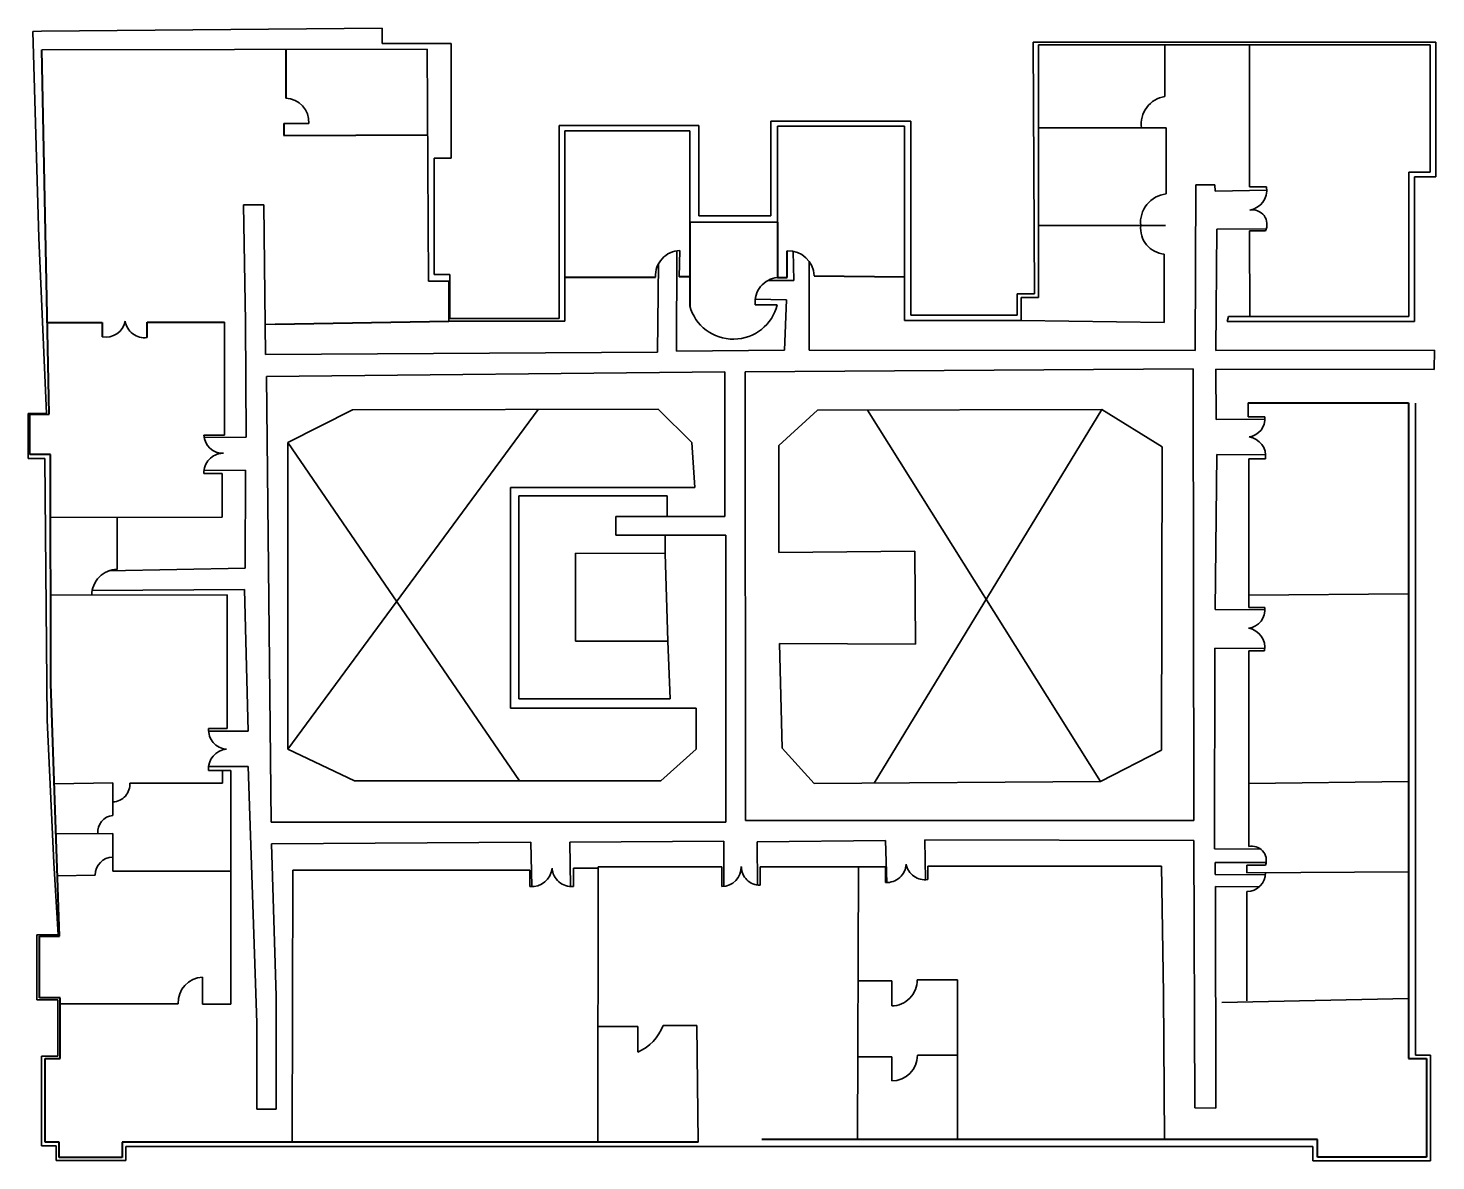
# Model space of a CAD drawing. Header units: metres. Extents: x 341316788 to 8575587717, y 341800325 to 6969011186.
import ezdxf

# ---------------------------------------------------------------- set-up
doc = ezdxf.new("R2010")
doc.units = ezdxf.units.M

msp = doc.modelspace()

# ---------------------------------------------------------------- linework, layer by layer
at = {"color": 5, "lineweight": 35}
for p, q in [((369167656, 6950265301), (418536539, 6950484015)), ((403403935, 5742857229), (369167656, 6950265301)), ((418536539, 6950484015), (2412884090, 6969011186)), ((2412884090, 6969011186), (2412884090, 6879929761)), ((2412884090, 6879929761), (2816381417, 6879929761)), ((2816381417, 6879929761), (2816381417, 6208837073)), ((6228880521, 5413910489), (6220645291, 6887688288)), ((6220645291, 6887688288), (8575587717, 6887688288)), ((8575587717, 6887688288), (8575587717, 6099188037)), ((4686415360, 5870539734), (4686415360, 6424485414)), ((4686415360, 6424485414), (5505034157, 6424485414)), ((5505034157, 6424485414), (5505034157, 5290589024)), ((3448081766, 5270363586), (3448081766, 6399864528)), ((3448081766, 6399864528), (4263921940, 6399864528)), ((4263921940, 6399864528), (4263921940, 5870539734)), ((2816381417, 6208837073), (2716266972, 6208837073)), ((2716266972, 6208837073), (2716266972, 5527374466)), ((8575587717, 6099188037), (8450336089, 6099188037)), ((8450336089, 6099188037), (8450336089, 5251939747)), ((4263921940, 5870539734), (4686415360, 5870539734)), ((448037606, 4713521400), (403403935, 5742857229)), ((2716266972, 5527374466), (2807987518, 5527374466)), ((2807987518, 5527374466), (2807987518, 5270363586)), ((6126610670, 5290589024), (6126610670, 5413910489)), ((6126610670, 5413910489), (6228880521, 5413910489)), ((2807987518, 5270363586), (3448081766, 5270363586)), ((5505034157, 5290589024), (6126610670, 5290589024)), ((7355205937, 5251939747), (7362629456, 5282439757)), ((8450336089, 5251939747), (7355205937, 5251939747)), ((341316788, 4451689124), (341316788, 4713521400)), ((341316788, 4713521400), (448037606, 4713521400)), ((8456561214, 4774903667), (8456561214, 960279915)), ((438644237, 4451689124), (341316788, 4451689124)), ((452970752, 2921034872), (438644237, 4451689124)), ((490787814, 2085943081), (452970752, 2921034872)), ((516709969, 1663618015), (490787814, 2085943081)), ((391768627, 1283397203), (391768627, 1663618015)), ((391768627, 1663618015), (516709969, 1663618015)), ((515327048, 1283397203), (391768627, 1283397203)), ((515327048, 955207813), (515327048, 1283397203)), ((419501228, 429311283), (419501228, 955207813)), ((419501228, 955207813), (515327048, 955207813)), ((8456561214, 960279915), (8543987993, 960279915)), ((8543987993, 960279915), (8543987993, 341800325)), ((504953309, 429311283), (419501228, 429311283)), ((504953309, 343924647), (504953309, 429311283)), ((4261198999, 426172012), (913505135, 426172012)), ((913505135, 426172012), (913505135, 343924647)), ((4630666758, 426172012), (4261198999, 426172012)), ((7856067295, 426172012), (4630666758, 426172012)), ((7856067295, 341800325), (7856067295, 426172012)), ((913505135, 343924647), (504953309, 343924647)), ((8543987993, 341800325), (7856067295, 341800325))]:
    msp.add_line(p, q, dxfattribs=at)
at = {"color": 1, "lineweight": 35}
for p, q in [((420777634, 6842680941), (2676077363, 6845824152)), ((2676077363, 6845824152), (2682368306, 5487963346)), ((6250818901, 5393339061), (6250818901, 6870661705)), ((6250818901, 6870661705), (8543199789, 6870661705)), ((6990460498, 6870661705), (6990460498, 6569325980)), ((7484905888, 6870661705), (7484905888, 6039644916)), ((8543199789, 6870661705), (8543199789, 6126113841)), ((1837604778, 6411485514), (1983840713, 6411485514)), ((3481316812, 5255366779), (3481316812, 6368058298)), ((3481316812, 6368058298), (4211065086, 6368058298)), ((4211065086, 6368058298), (4211065086, 5833714893)), ((4723776102, 5833714893), (4723776102, 6396018688)), ((4723776102, 6396018688), (5467597607, 6396018688)), ((5467597607, 6396018688), (5467597607, 5258181604)), ((6250818901, 6384949895), (6997423142, 6384949895)), ((6997423142, 6384949895), (6997423142, 5998803671)), ((8543199789, 6126113841), (8416707455, 6126113841)), ((8416707455, 6126113841), (8416707455, 5282439757)), ((7171148677, 6051409164), (7167124106, 5083141796)), ((7281926625, 6051409164), (7171148677, 6051409164)), ((7284867623, 6016142548), (7281926625, 6051409164)), ((7587234818, 6021664331), (7284867623, 6016142548)), ((7484905888, 6039644916), (7585863778, 6039644916)), ((1600852641, 5935520391), (1611894696, 5250774946)), ((1720882829, 5934487446), (1600852641, 5935520391)), ((1728712149, 5060396349), (1720882829, 5934487446)), ((4211065086, 5833714893), (4723776102, 5833714893)), ((6250818901, 5814427586), (6993941820, 5814427586)), ((7287825377, 5083041806), (7294311786, 5792882790)), ((7294311786, 5792882790), (7583828473, 5794359959)), ((7578901134, 5782214121), (7484905888, 5782214121)), ((7484905888, 5782214121), (7488387209, 5282439757)), ((4132845719, 5078164903), (4135011893, 5666484325)), ((4153513530, 5668463060), (4150122856, 5514329017)), ((4816473475, 5663892820), (4820398054, 5492687401)), ((4909848596, 5084299046), (4910021861, 5604162335)), ((6987078933, 5646541156), (6987078933, 5246479799)), ((4028554576, 5590344345), (4022786099, 5073025646)), ((2682368306, 5487963346), (2801895939, 5487963346)), ((2801895939, 5487963346), (2801895939, 5255366779)), ((4820398054, 5492687401), (4667776919, 5492287872)), ((4594472730, 5382858822), (4776521269, 5379505919)), ((4776521269, 5379505919), (4765917172, 5084870971)), ((6150163951, 5258181604), (6150163951, 5393339061)), ((6150163951, 5393339061), (6250818901, 5393339061)), ((4723371936, 5350932088), (4594196769, 5350932088)), ((8416707455, 5282439757), (7362629456, 5282439757)), ((1488888757, 5249025390), (1488888757, 4587436199)), ((1611894696, 5250774946), (1616138736, 4575562875)), ((1785720067, 5237748240), (1727146983, 5235136700)), ((2801895939, 5255366779), (3481316812, 5255366779)), ((5467597607, 5258181604), (6150163951, 5258181604)), ((6987078933, 5246479799), (6150163951, 5258181604)), ((4022786099, 5073025646), (1728712149, 5060396349)), ((4765917172, 5084870971), (4132845719, 5078164903)), ((7167124106, 5083141796), (4909848596, 5084299046)), ((8567224335, 5085905560), (7287825377, 5083041806)), ((8565948564, 4971795759), (8567224335, 5085905560)), ((4417022232, 4957233294), (1735460394, 4929944326)), ((4417022232, 4112073810), (4417022232, 4957233294)), ((7156794838, 4976208711), (4535893885, 4958442690)), ((4535893885, 4958442690), (4536588504, 2332403322)), ((7159684676, 2333341823), (7156794838, 4976208711)), ((7289823438, 4680254565), (7287768518, 4973743064)), ((7287768518, 4973743064), (8565948564, 4971795759)), ((1735460394, 4929944326), (1762828495, 2324020277)), ((7477996281, 4776179848), (7477996281, 4693946148)), ((3324517388, 4738500695), (1861188911, 2751267070)), ((1861188911, 4545662977), (2238162609, 4736039077)), ((2238162609, 4736039077), (4025747582, 4740089643)), ((4025747582, 4740089643), (4224368183, 4545662977)), ((4731722495, 4527020132), (4959324189, 4734150627)), ((4959324189, 4734150627), (6621629620, 4738212026)), ((5251827357, 4734865280), (6613501051, 2561310763)), ((6621629620, 4738212026), (5290852782, 2551686742)), ((6621629620, 4738212026), (6975225161, 4518897334)), ((7477996281, 4693946148), (7574419462, 4693946148)), ((7575166235, 4681477060), (7289823438, 4680254565)), ((1488888757, 4587436199), (1369498491, 4587436199)), ((1616138736, 4575562875), (1370703434, 4574931250)), ((1861188911, 2751267070), (1861188911, 4545662977)), ((1861188911, 4545662977), (3215051378, 2564941536)), ((4224368183, 4545662977), (4240582128, 4282376878)), ((4731722495, 3901567126), (4731722495, 4527020132)), ((6975225161, 4518897334), (6971160877, 2744072986)), ((7284483660, 3567898591), (7294340746, 4473969410)), ((7294340746, 4473969410), (7579845596, 4471644431)), ((7578795796, 4449050711), (7482517327, 4449050711)), ((7482517327, 4449050711), (7482517327, 3579864883)), ((1370088341, 4380012006), (1612721953, 4381940670)), ((1612721953, 4381940670), (1611395916, 3809980760)), ((1369498491, 4363741201), (1476452170, 4363741201)), ((1476452170, 4363741201), (1476452170, 4107734683)), ((4240582128, 4282376878), (3162356132, 4282376878)), ((3162356132, 4282376878), (3162356132, 2990249837)), ((4079742301, 4232359598), (3210724408, 4232359598)), ((3210724408, 4232359598), (3210724408, 3044035584)), ((4079742301, 4113019389), (4079742301, 4232359598)), ((1476452170, 4107734683), (472567950, 4105268005)), ((862090261, 3802018098), (861476338, 4106223605)), ((3778329562, 4003036489), (3778329562, 4112073810)), ((3778329562, 4112073810), (4417022232, 4112073810)), ((4422769880, 4003036489), (3778329562, 4003036489)), ((4067037445, 3894652123), (4067037445, 4003835756)), ((4422769880, 2324020277), (4422769880, 4003036489)), ((4067037445, 3894652123), (3543593921, 3897191313)), ((3543593921, 3897191313), (3543593921, 3381743059)), ((4082283360, 3381743059), (4067037445, 3894652123)), ((5528328425, 3909689924), (4731722495, 3901567126)), ((5532392856, 3365464593), (5528328425, 3909689924)), ((1611395916, 3809980760), (812186856, 3793069175)), ((1504624490, 3653096928), (473580378, 3651382473)), ((716108702, 3678575962), (1607257784, 3685113687)), ((1504624490, 2870540802), (1504624490, 3653096928)), ((1607257784, 3685113687), (1627948522, 2855570747)), ((7482517327, 3652214502), (8415190254, 3658791701)), ((7576056621, 3566402645), (7284483660, 3567898591)), ((7482517327, 3579864883), (7575221476, 3579864883)), ((3543593921, 3381743059), (4082283360, 3381743059)), ((4097529275, 3044035584), (4082283360, 3381743059)), ((4752044064, 2756257122), (4735786779, 3369525931)), ((4735786779, 3369525931), (5532392856, 3365464593)), ((7281763308, 2167393108), (7282127965, 3341568491)), ((7282127965, 3341568491), (7575196598, 3338900441)), ((7573604519, 3325171293), (7480715696, 3325171293)), ((7480715696, 3325171293), (7480715696, 2180370149)), ((3162356132, 2990249837), (4248689100, 2990249837)), ((3210724408, 3044035584), (4097529275, 3044035584)), ((4248689100, 2990249837), (4248689100, 2751267070)), ((1627948522, 2855570747), (1396635215, 2856674468)), ((1396802243, 2870540802), (1504624490, 2870540802)), ((2250322994, 2564941536), (1861188911, 2751267070)), ((4248689100, 2751267070), (4041961527, 2564941536)), ((4939002620, 2549126566), (4752044064, 2756257122)), ((6971160877, 2744072986), (6613501051, 2561310763)), ((1397206227, 2649947867), (1627906182, 2649597563)), ((1627906182, 2649597563), (1679867935, 1149301493)), ((837182562, 2553774505), (494839397, 2547688263)), ((837182562, 2441842401), (837182562, 2553774505)), ((1526290402, 2625703716), (1396802243, 2625703716)), ((1477728723, 2625703716), (1477728723, 2552241216)), ((1526290402, 1258572151), (1526290402, 2625703716)), ((4041961527, 2564941536), (2250322994, 2564941536)), ((6613501051, 2561310763), (4939002620, 2549126566)), ((7480715696, 2549446950), (8415190254, 2560497154)), ((1477728723, 2552241216), (936920167, 2552241216)), ((837182562, 2441842401), (837182562, 2363127078)), ((1762828495, 2324020277), (4422769880, 2324020277)), ((4536588504, 2332403322), (7159684676, 2333341823)), ((837064882, 2256487621), (504892077, 2254928661)), ((837064882, 2036049461), (837064882, 2256487621)), ((1764196638, 2196735804), (3282539636, 2205457010)), ((1792434128, 1305712471), (1764196638, 2196735804)), ((3282539636, 2205457010), (3287610655, 1946225429)), ((3509865773, 2205457010), (4410214186, 2211472832)), ((3513070783, 1946701773), (3509865773, 2205457010)), ((4410214186, 2211472832), (4410995693, 1946981474)), ((4604763158, 2208916709), (5356825921, 2215303933)), ((4606787975, 1955680249), (4604763158, 2208916709)), ((5356825921, 2215303933), (5363522024, 1970186902)), ((5591156776, 1986720781), (5586000104, 2220477320)), ((5586000104, 2220477320), (7159084224, 2215342798)), ((7159084224, 2215342798), (7166176342, 651945698)), ((7551376695, 2165831169), (7281763308, 2167393108)), ((3675017931, 2062274360), (3673576391, 450689119)), ((4399523507, 2062274360), (3675017931, 2062274360)), ((4399523507, 1946219366), (4399523507, 2062274360)), ((5199155466, 2061469245), (4622624135, 2061469245)), ((4622624135, 2061469245), (4622624135, 1954711175)), ((5199155466, 2061469245), (5192485038, 466105533)), ((5357022301, 2061469245), (5199155466, 2061469245)), ((5357022301, 1970372509), (5357022301, 2061469245)), ((5603828268, 1988147455), (5603828268, 2066861608)), ((5603828268, 2066861608), (6970175070, 2066861608)), ((6970175070, 2066861608), (6982384085, 1319363933)), ((7284595219, 2017011580), (7285319118, 2087799851)), ((7285319118, 2087799851), (7582699384, 2086420896)), ((7470342544, 2072212484), (7579002507, 2072212484)), ((7470342544, 2072212484), (7470342544, 2027893547)), ((733678470, 2013233929), (513353161, 2008520371)), ((1526290402, 2036049461), (837064882, 2036049461)), ((1889971961, 2042613611), (1885321041, 450689119)), ((1889971961, 2042613611), (3276749638, 2042613611)), ((3276749638, 2042613611), (3276749638, 1946724163)), ((3530534850, 1946724163), (3530534850, 2054577879)), ((3530534850, 2054577879), (3675011046, 2054577879)), ((7578654087, 2014676613), (7284595219, 2017011580)), ((7470342544, 2027893547), (8415190254, 2032325435)), ((7289156515, 649254633), (7285986238, 1946852643)), ((7285986238, 1946852643), (7541975946, 1944546584)), ((7470342544, 1917096114), (7470342544, 1278902901)), ((1360908018, 1417005306), (1360908018, 1258331473)), ((5541570993, 1401573196), (5777259532, 1401573196)), ((5777259532, 1401573196), (5777320943, 466105533)), ((5196368648, 1394947149), (5392598012, 1394947149)), ((5392598012, 1394947149), (5392598012, 1248264026)), ((6982384085, 1319363933), (6988930662, 466105533)), ((529299789, 1261269897), (1219762722, 1261269897)), ((1360908018, 1258331473), (1526290402, 1258572151)), ((1792290314, 643606730), (1792434128, 1305712471)), ((8415190254, 1292198563), (7323984375, 1267823151)), ((1679867935, 1149301493), (1678125248, 643606730)), ((3674182545, 1128345962), (3907006096, 1128345962)), ((3907006096, 1128345962), (3907006096, 978147806)), ((4055885491, 1134072245), (4253436985, 1134072245)), ((4253436985, 1134072245), (4261277305, 450689119)), ((5194506310, 949532371), (5392659423, 949532371)), ((5392659423, 949532371), (5392659423, 809516152)), ((5777288518, 960032742), (5543300194, 960032742)), ((1678125248, 643606730), (1792290314, 643606730)), ((7166176342, 651945698), (7289156515, 649254633))]:
    msp.add_line(p, q, dxfattribs=at)
at = {"color": 1, "lineweight": 40}
for p, q in [((465089266, 4711165208), (420777634, 6842680941)), ((1847674120, 6844669607), (1847674120, 6559331412)), ((1837604778, 6411485514), (1837604778, 6340922659)), ((1837604778, 6340922659), (2678398515, 6344818040)), ((4211065086, 5833714893), (4211065086, 5344788285)), ((4723776102, 5833714893), (4723776102, 5509946064)), ((4781989514, 5509946064), (4781989514, 5666610249)), ((4938766966, 5520676438), (5467597607, 5514238226)), ((3481316812, 5512182905), (4010526496, 5512182905)), ((4211065086, 5514329017), (4150122856, 5514329017)), ((4723776102, 5509946064), (4781989514, 5509946064)), ((453954898, 5246760011), (773567048, 5246760011)), ((773567048, 5246760011), (773567048, 5162664922)), ((1037051361, 5158452225), (1037051361, 5249025390)), ((1037051361, 5249025390), (1488888757, 5249025390)), ((1785720067, 5237748240), (2801895939, 5255366779)), ((7477996281, 4776179848), (8415190254, 4776179848)), ((8415190254, 4776179848), (8415190254, 940644095)), ((351976426, 4707840723), (465089266, 4711165208)), ((351976426, 4475129667), (351976426, 4707840723)), ((471742945, 4475129667), (351976426, 4475129667)), ((474736359, 3133139845), (471742945, 4475129667)), ((525420619, 1657085319), (474736359, 3133139845)), ((407496280, 1295298010), (407496280, 1657085319)), ((407496280, 1657085319), (525420619, 1657085319)), ((529299789, 1295298010), (407496280, 1295298010)), ((529299789, 940776065), (529299789, 1295298010)), ((441346316, 450931207), (441346316, 940776065)), ((441346316, 940776065), (529299789, 940776065)), ((8415190254, 940644095), (8520051996, 940644095)), ((8520051996, 940644095), (8520051996, 363898517)), ((522368439, 450931207), (441346316, 450931207)), ((522368439, 361413002), (522368439, 450931207)), ((4261277305, 450689119), (890879922, 450689119)), ((890879922, 450689119), (890879922, 361413002)), ((7884197744, 466105533), (4632792927, 466105533)), ((7884197744, 363898517), (7884197744, 466105533)), ((890879922, 361413002), (522368439, 361413002)), ((8520051996, 363898517), (7884197744, 363898517))]:
    msp.add_line(p, q, dxfattribs=at)
at = {"color": 1, "lineweight": 35}
for centre, radius, start, end in [((1841834468, 6417325167), 142126265, 357.6457945033, 87.6457910911), ((7014520796, 6409010192), 162111226, 98.5361257405, 188.5361257405), ((7468645542, 6021664331), 118589275, 278.7201094995, 8.7201061239), ((7015436450, 5832440894), 167335151, 96.1806996418, 186.1807000095), ((7502325465, 5820351816), 85547162, 333.5256568789, 100.5754039357), ((7002019518, 5799487001), 153673851, 174.4202464801, 264.4202502111), ((4160160090, 5518829465), 149781138, 92.5431747876, 182.5431747876), ((4787411334, 5515254617), 151452710, 2.0497775125, 92.0497739775), ((4738493423, 5365649410), 145045248, 95.8222943461, 185.8222943461), ((4466427981, 5413779238), 264518355, 195.1177094265, 346.2546736642), ((795325438, 5276570391), 115965009, 259.185928946, 349.1859283052), ((1021321022, 5270542340), 113188504, 187.9886565475, 277.9886570221), ((7470692906, 4681477060), 104473329, 276.8530542224, 6.8530508317), ((1479430123, 4591718395), 110015003, 182.2316283826, 272.2316249701), ((7466628998, 4465583707), 113378704, 351.6156946916, 81.6156946916), ((1483445402, 4367756480), 114017635, 92.0181986282, 182.0181987484), ((863096753, 3652788522), 149232970, 90.3846723111, 180.3881660577), ((7467135779, 3566402645), 108920842, 277.0998601639, 7.099856775), ((7460528440, 3345240869), 114843316, 349.9363115412, 79.9363081787), ((1508997157, 2862255174), 112500446, 175.7751015462, 265.7753618977), ((1510935158, 2635927345), 114589898, 95.1193969635, 185.119393562), ((831851957, 2546910611), 105203347, 272.9037933095, 2.9037933095), ((846472489, 2265362872), 98204597, 95.4283983974, 185.4283949976), ((7501023147, 2100087034), 82811660, 340.3297102364, 104.1956921235), ((837991453, 2014160500), 104317098, 90.510590714, 180.5070901373), ((4397617605, 2061637131), 115433500, 270.9477319574, 0.9442344187), ((4621300598, 2062960668), 108257584, 180.6994184958, 270.702919249), ((5363522024, 2084085488), 113898587, 266.7284128435, 356.7284164479), ((5585250791, 2096163242), 109601702, 189.7584023955, 279.7584023955), ((3287610655, 2064735959), 118510530, 264.740035251, 354.7400321634), ((3521654041, 2062755752), 116370952, 184.3756378124, 274.3756414781), ((7469201658, 2027264061), 110173854, 270.5945171578, 0.5945137783), ((1368203075, 1268564954), 148619501, 92.8128111873, 182.8128079439), ((5390429918, 1399405101), 151156625, 270.8218502072, 0.821853622), ((3799212886, 1230109209), 274050953, 293.1613919554, 339.4844754365), ((5392721514, 960094833), 150578693, 269.9755206006, 359.9755206006)]:
    msp.add_arc(centre, radius, start, end, dxfattribs=at)

doc.saveas('drawing.dxf')
